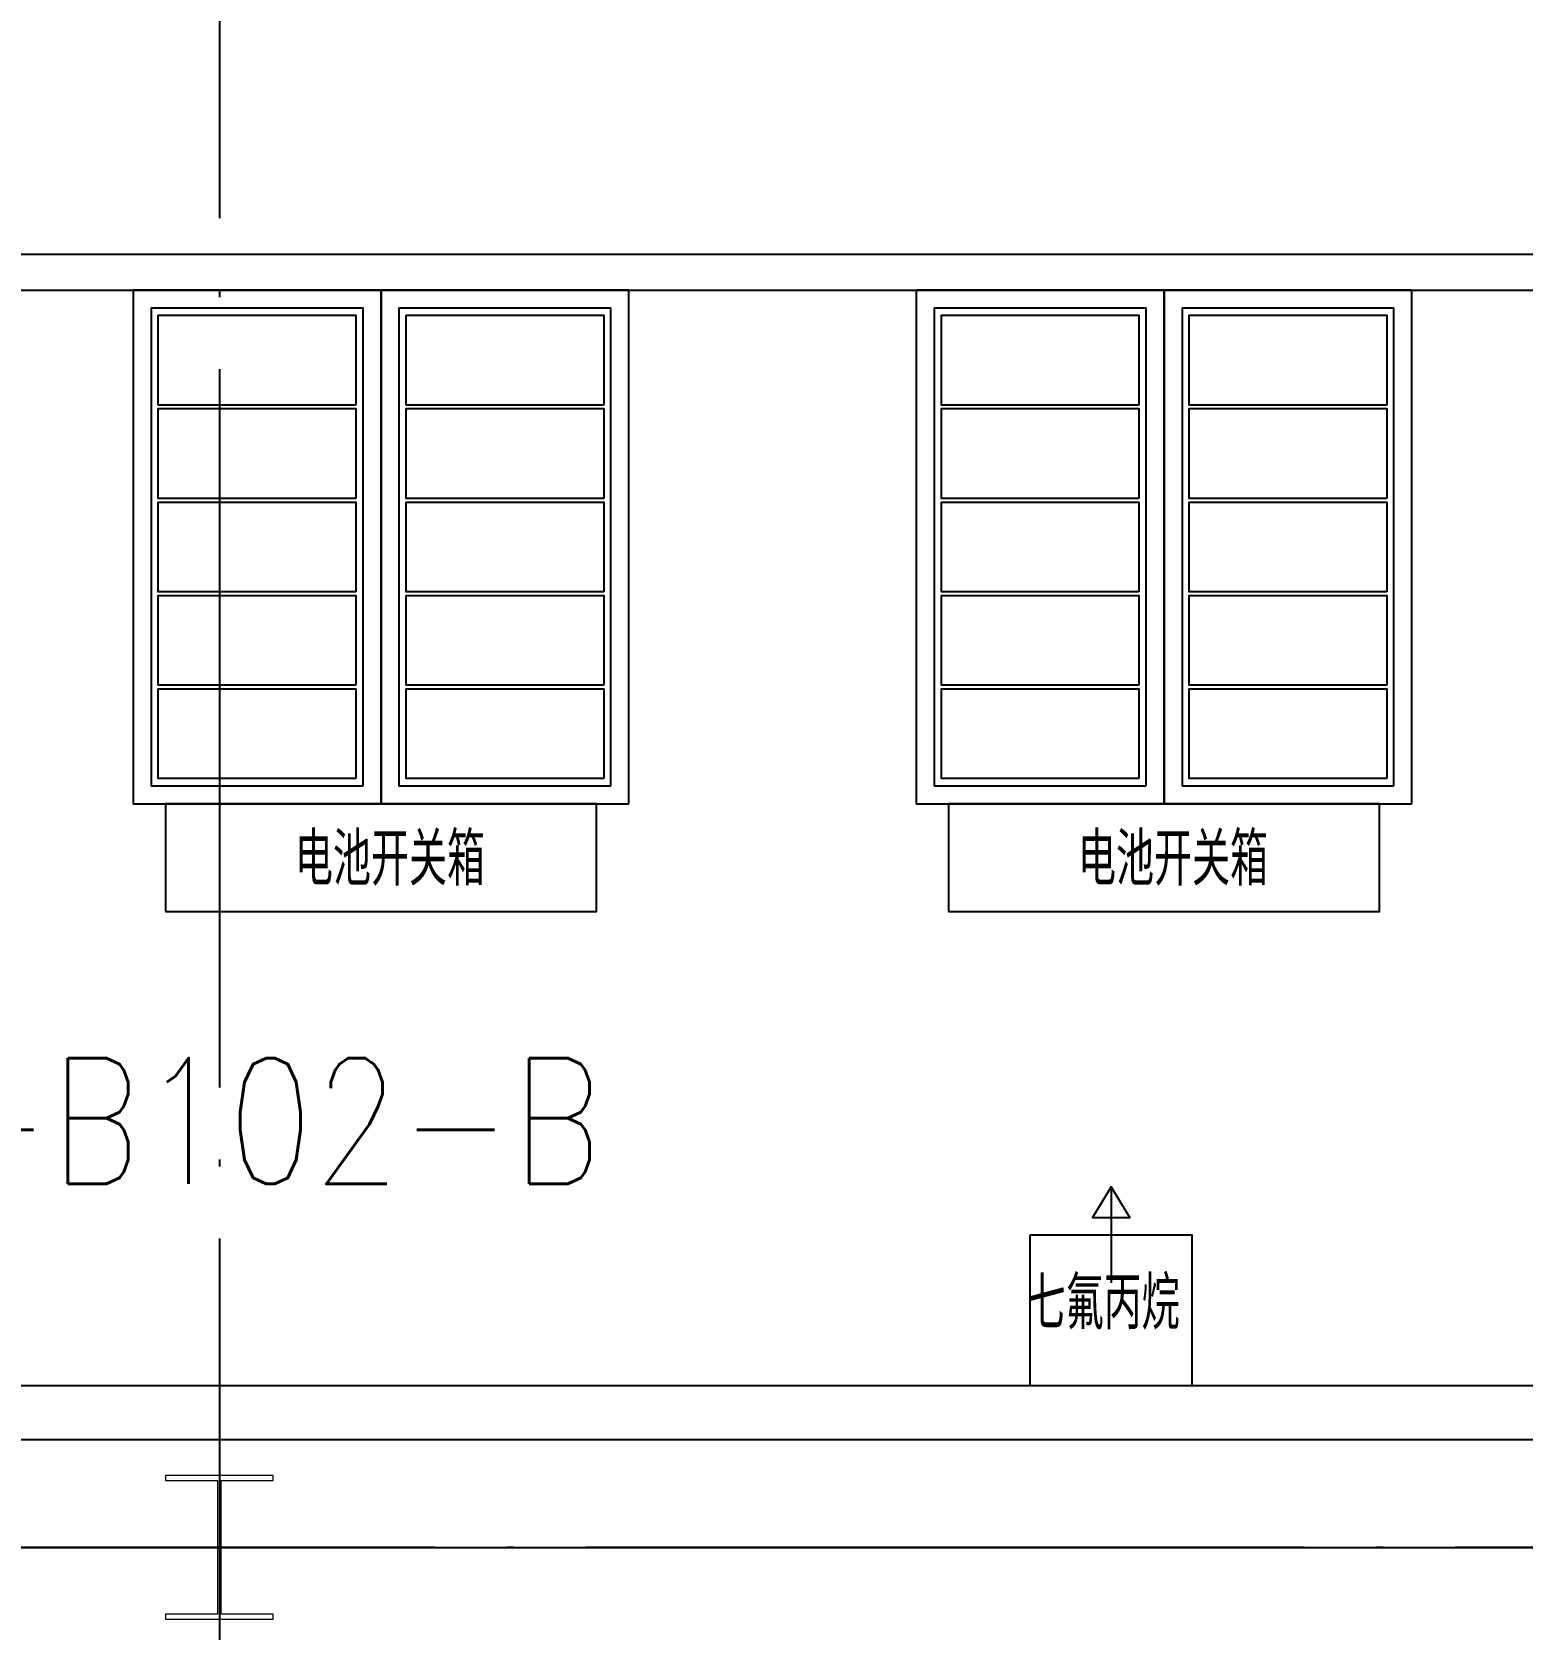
# Model space of a CAD drawing. Extents: x 758840 to 1108724, y -102573 to 143521.
# Drawn here: x 889611 to 893760, y 73710 to 78156 of the extents above; entities that cross this region are included whole.
import ezdxf

# ---------------------------------------------------------------- set-up
doc = ezdxf.new("R2010")
doc.units = 0
doc.header["$LTSCALE"] = 1000
doc.header["$MEASUREMENT"] = 0
doc.linetypes.add('DOTE', pattern=[2.42, 2, -0.2, 0.02, -0.2])
for name, color, linetype in [('01-房间正式编号', 1, 'Continuous'), ('02电气-设备', 255, 'Continuous'), ('DOTE', 8, 'DOTE'), ('DUCT-新风管立管', 7, 'Continuous'), ('EQUIP_消火栓', 7, 'Continuous'), ('WALL-MOVE', 6, 'Continuous')]:
    doc.layers.add(name, color=color, linetype=linetype)
doc.layers.add('钢柱', color=51, linetype='Continuous', lineweight=13)
doc.styles.get("Standard").update_dxf_attribs({"font": 'gbenor.shx', "bigfont": 'gbcbig.shx'})
doc.styles.add('平面图B$0$HZ', font='romans.shx', dxfattribs={"width": 0.8, "bigfont": 'gbcbig.shx'})

# ---------------------------------------------------------------- blocks, each defined once
blk = doc.blocks.new('*U438')
at = {"layer": 'DUCT-新风管立管', "color": 5, "ltscale": 5}
blk.add_lwpolyline([(-125, 275), (-125, -275), (125, -275), (125, 275)], close=True, dxfattribs=at)
blk = doc.blocks.new('*U439')
at = {"layer": '02电气-设备', "color": 0, "linetype": 'ByBlock', "lineweight": -2, "transparency": 16777216}
for p in [(0, 0), (260, 0), (520, 0), (780, 0), (1040, 0)]:
    blk.add_blockref('*U438', p, dxfattribs=at)
blk = doc.blocks.new('*U440')
at = {"layer": 'DUCT-新风管立管', "color": 5, "ltscale": 5}
blk.add_lwpolyline([(-125, 275), (-125, -275), (125, -275), (125, 275)], close=True, dxfattribs=at)
blk = doc.blocks.new('*U441')
at = {"layer": '02电气-设备', "color": 0, "linetype": 'ByBlock', "lineweight": -2, "transparency": 16777216}
for p in [(0, 0), (260, 0), (520, 0), (780, 0), (1040, 0)]:
    blk.add_blockref('*U440', p, dxfattribs=at)
blk = doc.blocks.new('*U442')
at = {"layer": 'DUCT-新风管立管', "color": 5, "ltscale": 5}
blk.add_lwpolyline([(-125, 275), (-125, -275), (125, -275), (125, 275)], close=True, dxfattribs=at)
blk = doc.blocks.new('*U377')
at = {"layer": '02电气-设备', "color": 0, "linetype": 'ByBlock', "lineweight": -2, "transparency": 16777216}
for p in [(0, 0), (260, 0), (520, 0), (780, 0), (1040, 0)]:
    blk.add_blockref('*U442', p, dxfattribs=at)
blk = doc.blocks.new('*U378')
at = {"layer": 'DUCT-新风管立管', "color": 5, "ltscale": 5}
blk.add_lwpolyline([(-125, 275), (-125, -275), (125, -275), (125, 275)], close=True, dxfattribs=at)
blk = doc.blocks.new('*U379')
at = {"layer": '02电气-设备', "color": 0, "linetype": 'ByBlock', "lineweight": -2, "transparency": 16777216}
for p in [(0, 0), (260, 0), (520, 0), (780, 0), (1040, 0)]:
    blk.add_blockref('*U378', p, dxfattribs=at)

msp = doc.modelspace()

# ---------------------------------------------------------------- linework, layer by layer
at = {"layer": '02电气-设备', "color": 3, "ltscale": 5}
for points in [[(890583.02, 76007.52), (890583.02, 77437.52), (889893.02, 77437.52), (889893.02, 76007.52)], [(891273.02, 76007.52), (891273.02, 77437.52), (890583.02, 77437.52), (890583.02, 76007.52)], [(892763.02, 76007.52), (892763.02, 77437.52), (892073.02, 77437.52), (892073.02, 76007.52)], [(893453.02, 76007.52), (893453.02, 77437.52), (892763.02, 77437.52), (892763.02, 76007.52)], [(890533.02, 76057.52), (890533.02, 77387.52), (889943.02, 77387.52), (889943.02, 76057.52)], [(891223.02, 76057.52), (891223.02, 77387.52), (890633.02, 77387.52), (890633.02, 76057.52)], [(892713.02, 76057.52), (892713.02, 77387.52), (892123.02, 77387.52), (892123.02, 76057.52)], [(893403.02, 76057.52), (893403.02, 77387.52), (892813.02, 77387.52), (892813.02, 76057.52)]]:
    msp.add_lwpolyline(points, close=True, dxfattribs=at)
at = {"layer": '02电气-设备', "color": 5, "ltscale": 5}
for points in [[(889983.02, 75707.52), (891183.02, 75707.52), (891183.02, 76007.52), (889983.02, 76007.52)], [(892163.02, 75707.52), (893363.02, 75707.52), (893363.02, 76007.52), (892163.02, 76007.52)]]:
    msp.add_lwpolyline(points, close=True, dxfattribs=at)
at = {"layer": 'DOTE'}
for p, q in [((890133.02, 103837.52), (890133.02, 34437.52)), ((771533.02, 73937.52), (914933.02, 73937.52)), ((914933.02, 73937.52), (771533.02, 73937.52)), ((914933.02, 73937.52), (775066.25, 73937.52)), ((775066.25, 73937.52), (914933.02, 73937.52))]:
    msp.add_line(p, q, dxfattribs=at)
at = {"layer": 'EQUIP_消火栓', "linetype": 'ByBlock'}
msp.add_lwpolyline([(892615.51, 74941.37), (892563.31, 74855.26), (892667.71, 74855.26), (892615.51, 74941.37), (892615.51, 74673.63)], dxfattribs=at)
at = {"layer": 'EQUIP_消火栓', "lineweight": -3}
msp.add_lwpolyline([(892390.51, 74807.5), (892840.51, 74807.5), (892840.51, 74387.5), (892390.51, 74387.5)], close=True, dxfattribs=at)
at = {"layer": 'WALL-MOVE', "color": 2}
for p, q in [((874263.02, 77537.52), (898188.06, 77537.52)), ((874338.02, 77437.52), (898113.06, 77437.52))]:
    msp.add_line(p, q, dxfattribs=at)
at = {"layer": 'WALL-MOVE'}
for p, q in [((898113.06, 74387.5), (883162.57, 74387.5)), ((883162.57, 74237.5), (898188.06, 74237.5))]:
    msp.add_line(p, q, dxfattribs=at)
at = {"layer": '钢柱'}
msp.add_lwpolyline([(890138.02, 74123.52), (890283.02, 74123.52), (890283.02, 74137.52), (889983.02, 74137.52), (889983.02, 74123.52), (890128.02, 74123.52), (890128.02, 73751.52), (889983.02, 73751.52), (889983.02, 73737.52), (890283.02, 73737.52), (890283.02, 73751.52), (890138.02, 73751.52), (890138.02, 74123.52)], dxfattribs=at)

# ---------------------------------------------------------------- block references
at = {"layer": '02电气-设备', "color": 3, "xscale": -1, "rotation": 270}
for name, p in [('*U439', (890238.02, 76202.52)), ('*U441', (890928.02, 76202.52)), ('*U377', (892418.02, 76202.52)), ('*U379', (893108.02, 76202.52))]:
    msp.add_blockref(name, p, dxfattribs=at)

# ---------------------------------------------------------------- texts
at = {"layer": '01-房间正式编号', "color": 1, "style": '平面图B$0$HZ', "width": 0.8}
msp.add_text('BD4-B102-B', height=350, dxfattribs=at).set_placement((888607.15, 74949.34))
at = {"layer": '02电气-设备', "color": 3, "ltscale": 5}
for p in [(890343.3, 75779.88), (892523.3, 75779.88)]:
    msp.add_text('电池开关箱', height=147, dxfattribs=at).set_placement(p)
at = {"layer": 'EQUIP_消火栓', "linetype": 'ByBlock'}
msp.add_text('七氟丙烷', height=147, dxfattribs=at).set_placement((892383.06, 74544.14))

doc.saveas('drawing.dxf')
